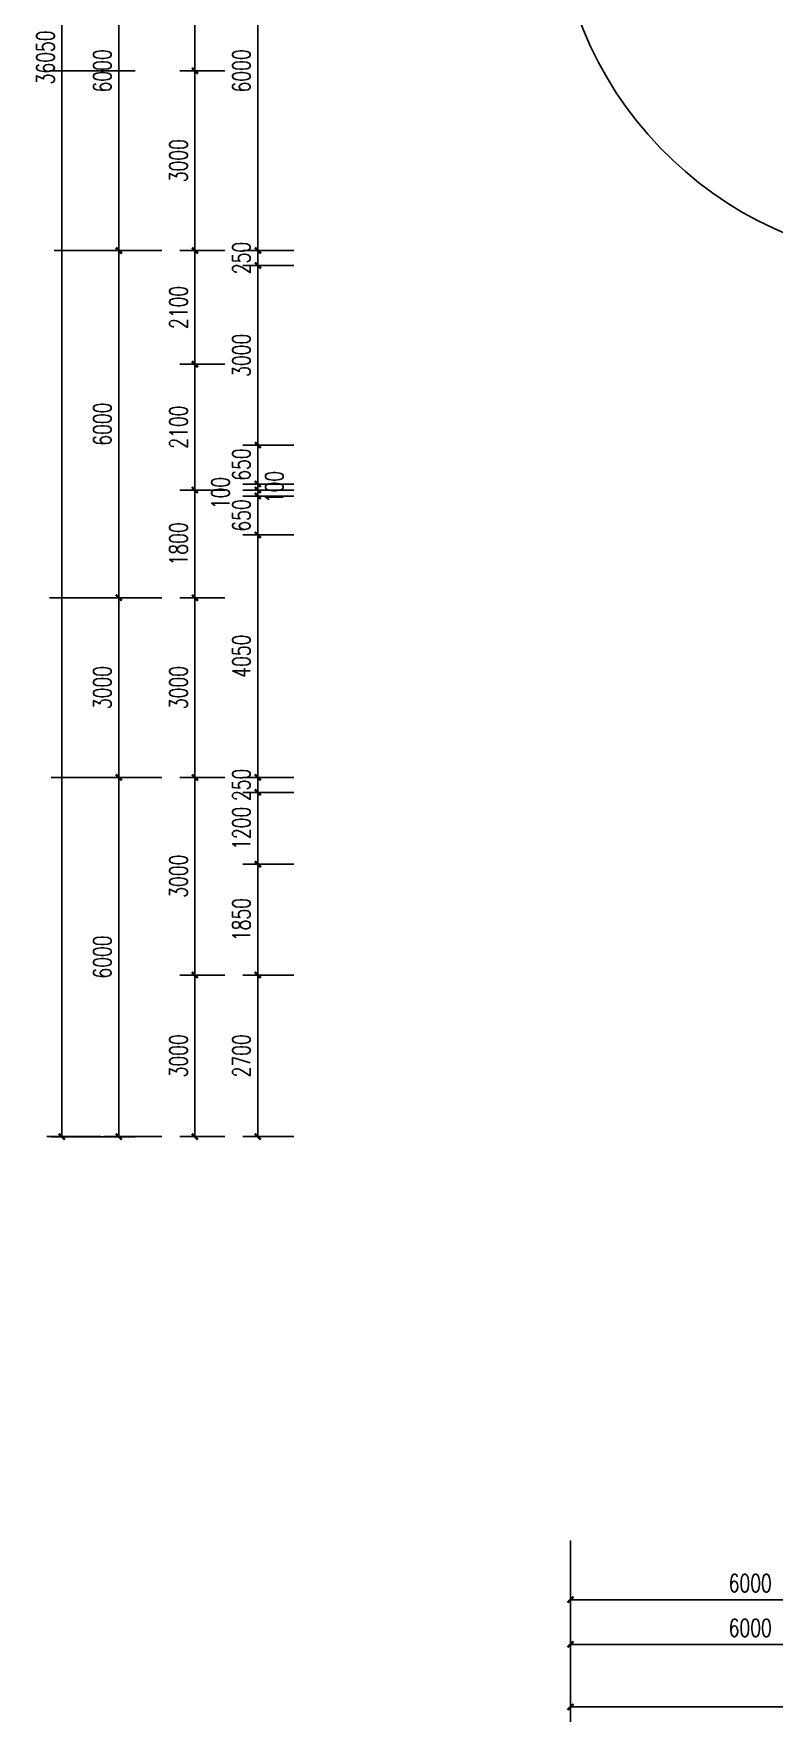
# Model space of a CAD drawing. Header units: millimetres. Extents: x -150677 to 588340, y -254013 to 149700.
# Drawn here: x 143642 to 156002, y -250685 to -222485 of the extents above; entities that cross this region are included whole.
import ezdxf

# ---------------------------------------------------------------- set-up
doc = ezdxf.new("R2010")
doc.units = ezdxf.units.MM
doc.header["$LTSCALE"] = 10
doc.header["$MEASUREMENT"] = 0
doc.layers.add('PUB_DIM', color=3, linetype='Continuous')
doc.styles.add('_TCH_DIM_T3', font='SIMPLEX', dxfattribs={"width": 0.705882, "bigfont": 'GBCBIG'})
doc.dimstyles.new('_TCH_ARCH&&100', dxfattribs={"dimtxt": 297.5, "dimasz": 100, "dimexe": 250, "dimexo": 300, "dimgap": 126.25, "dimtad": 1, "dimdec": 0, "dimzin": 0, "dimdsep": 46, "dimtxsty": '_TCH_DIM_T3', "dimblk": 'ARCHTICK', "dimcen": 0.09, "dimclrt": 7, "dimazin": 2, "dimtfac": 1, "dimtdec": 0, "dimtix": 1, "dimtmove": 2, "dimatfit": 3, "dimfxl": 1, "dimtolj": 1, "dimtzin": 0, "dimarcsym": 0})

# ---------------------------------------------------------------- blocks, each defined once
blk = doc.blocks.new('_ArchTick')
at = {"color": 0, "linetype": 'ByBlock', "const_width": 0.4}
blk.add_lwpolyline([(-0.5, -0.5), (0.5, 0.5)], dxfattribs=at)
blk = doc.blocks.new('*D2086')
at = {"layer": 'Defpoints', "color": 0, "transparency": 16777216}
for p in [(152601, -247348), (158601, -247348), (158601, -248638)]:
    blk.add_point(p, dxfattribs=at)
at = {"layer": 'PUB_DIM', "color": 0, "lineweight": -2, "transparency": 16777216}
for p, q in [((152601, -247648), (152601, -248888)), ((158601, -247648), (158601, -248888)), ((152601, -248638), (158601, -248638))]:
    blk.add_line(p, q, dxfattribs=at)
at = {"layer": 'PUB_DIM', "color": 0, "lineweight": -2, "transparency": 16777216, "xscale": 100, "yscale": 100, "zscale": 100, "rotation": 180}
blk.add_blockref('_ArchTick', (152601, -248638), dxfattribs=at)
at = {"layer": 'PUB_DIM', "color": 0, "lineweight": -2, "transparency": 16777216, "xscale": 100, "yscale": 100, "zscale": 100}
blk.add_blockref('_ArchTick', (158601, -248638), dxfattribs=at)
at = {"layer": 'PUB_DIM', "color": 7, "transparency": 16777216, "insert": (155601, -248363), "char_height": 297.5, "attachment_point": 5, "style": '_TCH_DIM_T3'}
blk.add_mtext('\\A1;6000', dxfattribs=at)
blk = doc.blocks.new('*D2087')
at = {"layer": 'Defpoints', "color": 0, "transparency": 16777216}
for p in [(152601, -248593), (158601, -248593), (158601, -249385)]:
    blk.add_point(p, dxfattribs=at)
at = {"layer": 'PUB_DIM', "color": 0, "lineweight": -2, "transparency": 16777216}
for p, q in [((152601, -248893), (152601, -249635)), ((158601, -248893), (158601, -249635)), ((152601, -249385), (158601, -249385))]:
    blk.add_line(p, q, dxfattribs=at)
at = {"layer": 'PUB_DIM', "color": 0, "lineweight": -2, "transparency": 16777216, "xscale": 100, "yscale": 100, "zscale": 100, "rotation": 180}
blk.add_blockref('_ArchTick', (152601, -249385), dxfattribs=at)
at = {"layer": 'PUB_DIM', "color": 0, "lineweight": -2, "transparency": 16777216, "xscale": 100, "yscale": 100, "zscale": 100}
blk.add_blockref('_ArchTick', (158601, -249385), dxfattribs=at)
at = {"layer": 'PUB_DIM', "color": 7, "transparency": 16777216, "insert": (155601, -249110), "char_height": 297.5, "attachment_point": 5, "style": '_TCH_DIM_T3'}
blk.add_mtext('\\A1;6000', dxfattribs=at)
blk = doc.blocks.new('*D2104')
at = {"layer": 'Defpoints', "color": 0, "transparency": 16777216}
for p in [(152601, -249635), (213761, -249642), (213761, -250435)]:
    blk.add_point(p, dxfattribs=at)
at = {"layer": 'PUB_DIM', "color": 0, "lineweight": -2, "transparency": 16777216}
for p, q in [((152601, -249935), (152601, -250679)), ((213761, -249942), (213761, -250685)), ((152601, -250429), (213761, -250435))]:
    blk.add_line(p, q, dxfattribs=at)
at = {"layer": 'PUB_DIM', "color": 0, "lineweight": -2, "transparency": 16777216, "xscale": 100, "yscale": 100, "zscale": 100}
for p, rotation in [((152601, -250429), 179.9941247959615), ((213761, -250435), 359.9941247959615)]:
    blk.add_blockref('_ArchTick', p, dxfattribs=dict(at, rotation=rotation))
at = {"layer": 'PUB_DIM', "color": 7, "transparency": 16777216, "insert": (183181, -250157), "char_height": 297.5, "attachment_point": 5, "rotation": 359.9941, "style": '_TCH_DIM_T3'}
blk.add_mtext('\\A1;61200', dxfattribs=at)
blk = doc.blocks.new('*D2105')
at = {"layer": 'Defpoints', "color": 0, "transparency": 16777216}
for p in [(147383, -238205), (148281, -238205), (148281, -240905)]:
    blk.add_point(p, dxfattribs=at)
at = {"layer": 'PUB_DIM', "color": 0, "lineweight": -2, "transparency": 16777216}
for p, q in [((147981, -238205), (147133, -238205)), ((147383, -240905), (147383, -238205)), ((147981, -240905), (147133, -240905))]:
    blk.add_line(p, q, dxfattribs=at)
at = {"layer": 'PUB_DIM', "color": 0, "lineweight": -2, "transparency": 16777216, "xscale": 100, "yscale": 100, "zscale": 100}
for p, rotation in [((147383, -238205), 90), ((147383, -240905), 270)]:
    blk.add_blockref('_ArchTick', p, dxfattribs=dict(at, rotation=rotation))
at = {"layer": 'PUB_DIM', "color": 7, "transparency": 16777216, "insert": (147108, -239555), "char_height": 297.5, "attachment_point": 5, "rotation": 90, "style": '_TCH_DIM_T3'}
blk.add_mtext('\\A1;2700', dxfattribs=at)
blk = doc.blocks.new('*D2106')
at = {"layer": 'Defpoints', "color": 0, "transparency": 16777216}
for p in [(147383, -236355), (148281, -236355), (148281, -238205)]:
    blk.add_point(p, dxfattribs=at)
at = {"layer": 'PUB_DIM', "color": 0, "lineweight": -2, "transparency": 16777216}
for p, q in [((147981, -236355), (147133, -236355)), ((147383, -238205), (147383, -236355)), ((147981, -238205), (147133, -238205))]:
    blk.add_line(p, q, dxfattribs=at)
at = {"layer": 'PUB_DIM', "color": 0, "lineweight": -2, "transparency": 16777216, "xscale": 100, "yscale": 100, "zscale": 100}
for p, rotation in [((147383, -236355), 90), ((147383, -238205), 270)]:
    blk.add_blockref('_ArchTick', p, dxfattribs=dict(at, rotation=rotation))
at = {"layer": 'PUB_DIM', "color": 7, "transparency": 16777216, "insert": (147108, -237280), "char_height": 297.5, "attachment_point": 5, "rotation": 90, "style": '_TCH_DIM_T3'}
blk.add_mtext('\\A1;1850', dxfattribs=at)
blk = doc.blocks.new('*D2107')
at = {"layer": 'Defpoints', "color": 0, "transparency": 16777216}
for p in [(147383, -235155), (148281, -235155), (148281, -236355)]:
    blk.add_point(p, dxfattribs=at)
at = {"layer": 'PUB_DIM', "color": 0, "lineweight": -2, "transparency": 16777216}
for p, q in [((147981, -235155), (147133, -235155)), ((147383, -236355), (147383, -235155)), ((147981, -236355), (147133, -236355))]:
    blk.add_line(p, q, dxfattribs=at)
at = {"layer": 'PUB_DIM', "color": 0, "lineweight": -2, "transparency": 16777216, "xscale": 100, "yscale": 100, "zscale": 100}
for p, rotation in [((147383, -235155), 90), ((147383, -236355), 270)]:
    blk.add_blockref('_ArchTick', p, dxfattribs=dict(at, rotation=rotation))
at = {"layer": 'PUB_DIM', "color": 7, "transparency": 16777216, "insert": (147108, -235755), "char_height": 297.5, "attachment_point": 5, "rotation": 90, "style": '_TCH_DIM_T3'}
blk.add_mtext('\\A1;1200', dxfattribs=at)
blk = doc.blocks.new('*D2108')
at = {"layer": 'Defpoints', "color": 0, "transparency": 16777216}
for p in [(147383, -234905), (148281, -234905), (148281, -235155)]:
    blk.add_point(p, dxfattribs=at)
at = {"layer": 'PUB_DIM', "color": 0, "lineweight": -2, "transparency": 16777216}
for p, q in [((147981, -234905), (147133, -234905)), ((147383, -234905), (147383, -234805)), ((147383, -235155), (147383, -234905)), ((147981, -235155), (147133, -235155)), ((147383, -235155), (147383, -235255))]:
    blk.add_line(p, q, dxfattribs=at)
at = {"layer": 'PUB_DIM', "color": 0, "lineweight": -2, "transparency": 16777216, "xscale": 100, "yscale": 100, "zscale": 100}
for p, rotation in [((147383, -234905), 270), ((147383, -235155), 90)]:
    blk.add_blockref('_ArchTick', p, dxfattribs=dict(at, rotation=rotation))
at = {"layer": 'PUB_DIM', "color": 7, "transparency": 16777216, "insert": (147108, -235030), "char_height": 297.5, "attachment_point": 5, "rotation": 90, "style": '_TCH_DIM_T3'}
blk.add_mtext('\\A1;250', dxfattribs=at)
blk = doc.blocks.new('*D2109')
at = {"layer": 'Defpoints', "color": 0, "transparency": 16777216}
for p in [(147383, -230855), (148281, -230855), (148281, -234905)]:
    blk.add_point(p, dxfattribs=at)
at = {"layer": 'PUB_DIM', "color": 0, "lineweight": -2, "transparency": 16777216}
for p, q in [((147981, -230855), (147133, -230855)), ((147383, -234905), (147383, -230855)), ((147981, -234905), (147133, -234905))]:
    blk.add_line(p, q, dxfattribs=at)
at = {"layer": 'PUB_DIM', "color": 0, "lineweight": -2, "transparency": 16777216, "xscale": 100, "yscale": 100, "zscale": 100}
for p, rotation in [((147383, -230855), 90), ((147383, -234905), 270)]:
    blk.add_blockref('_ArchTick', p, dxfattribs=dict(at, rotation=rotation))
at = {"layer": 'PUB_DIM', "color": 7, "transparency": 16777216, "insert": (147108, -232880), "char_height": 297.5, "attachment_point": 5, "rotation": 90, "style": '_TCH_DIM_T3'}
blk.add_mtext('\\A1;4050', dxfattribs=at)
blk = doc.blocks.new('*D2110')
at = {"layer": 'Defpoints', "color": 0, "transparency": 16777216}
for p in [(147383, -230205), (148281, -230205), (148281, -230855)]:
    blk.add_point(p, dxfattribs=at)
at = {"layer": 'PUB_DIM', "color": 0, "lineweight": -2, "transparency": 16777216}
for p, q in [((147383, -230205), (147383, -230105)), ((147981, -230205), (147133, -230205)), ((147383, -230855), (147383, -230205)), ((147981, -230855), (147133, -230855)), ((147383, -230855), (147383, -230955))]:
    blk.add_line(p, q, dxfattribs=at)
at = {"layer": 'PUB_DIM', "color": 0, "lineweight": -2, "transparency": 16777216, "xscale": 100, "yscale": 100, "zscale": 100}
for p, rotation in [((147383, -230205), 270), ((147383, -230855), 90)]:
    blk.add_blockref('_ArchTick', p, dxfattribs=dict(at, rotation=rotation))
at = {"layer": 'PUB_DIM', "color": 7, "transparency": 16777216, "insert": (147108, -230530), "char_height": 297.5, "attachment_point": 5, "rotation": 90, "style": '_TCH_DIM_T3'}
blk.add_mtext('\\A1;650', dxfattribs=at)
blk = doc.blocks.new('*D2111')
at = {"layer": 'Defpoints', "color": 0, "transparency": 16777216}
for p in [(147383, -230105), (148281, -230105), (148281, -230205)]:
    blk.add_point(p, dxfattribs=at)
at = {"layer": 'PUB_DIM', "color": 0, "lineweight": -2, "transparency": 16777216}
for p, q in [((147981, -230105), (147133, -230105)), ((147383, -230105), (147383, -230005)), ((147383, -230205), (147383, -230105)), ((147981, -230205), (147133, -230205)), ((147383, -230205), (147383, -230305))]:
    blk.add_line(p, q, dxfattribs=at)
at = {"layer": 'PUB_DIM', "color": 0, "lineweight": -2, "transparency": 16777216, "xscale": 100, "yscale": 100, "zscale": 100}
for p, rotation in [((147383, -230105), 270), ((147383, -230205), 90)]:
    blk.add_blockref('_ArchTick', p, dxfattribs=dict(at, rotation=rotation))
at = {"layer": 'PUB_DIM', "color": 7, "transparency": 16777216, "insert": (146758, -230155), "char_height": 297.5, "attachment_point": 5, "rotation": 90, "style": '_TCH_DIM_T3'}
blk.add_mtext('\\A1;100', dxfattribs=at)
blk = doc.blocks.new('*D2112')
at = {"layer": 'Defpoints', "color": 0, "transparency": 16777216}
for p in [(147383, -230005), (148281, -230005), (148281, -230105)]:
    blk.add_point(p, dxfattribs=at)
at = {"layer": 'PUB_DIM', "color": 0, "lineweight": -2, "transparency": 16777216}
for p, q in [((147981, -230005), (147133, -230005)), ((147981, -230105), (147133, -230105)), ((147383, -230005), (147383, -229905)), ((147383, -230105), (147383, -230005)), ((147383, -230105), (147383, -230205))]:
    blk.add_line(p, q, dxfattribs=at)
at = {"layer": 'PUB_DIM', "color": 0, "lineweight": -2, "transparency": 16777216, "xscale": 100, "yscale": 100, "zscale": 100}
for p, rotation in [((147383, -230005), 270), ((147383, -230105), 90)]:
    blk.add_blockref('_ArchTick', p, dxfattribs=dict(at, rotation=rotation))
at = {"layer": 'PUB_DIM', "color": 7, "transparency": 16777216, "insert": (147658, -230055), "char_height": 297.5, "attachment_point": 5, "rotation": 90, "style": '_TCH_DIM_T3'}
blk.add_mtext('\\A1;100', dxfattribs=at)
blk = doc.blocks.new('*D2113')
at = {"layer": 'Defpoints', "color": 0, "transparency": 16777216}
for p in [(147383, -229355), (148281, -229355), (148281, -230005)]:
    blk.add_point(p, dxfattribs=at)
at = {"layer": 'PUB_DIM', "color": 0, "lineweight": -2, "transparency": 16777216}
for p, q in [((147383, -229355), (147383, -229255)), ((147981, -229355), (147133, -229355)), ((147383, -230005), (147383, -229355)), ((147981, -230005), (147133, -230005)), ((147383, -230005), (147383, -230105))]:
    blk.add_line(p, q, dxfattribs=at)
at = {"layer": 'PUB_DIM', "color": 0, "lineweight": -2, "transparency": 16777216, "xscale": 100, "yscale": 100, "zscale": 100}
for p, rotation in [((147383, -229355), 270), ((147383, -230005), 90)]:
    blk.add_blockref('_ArchTick', p, dxfattribs=dict(at, rotation=rotation))
at = {"layer": 'PUB_DIM', "color": 7, "transparency": 16777216, "insert": (147108, -229680), "char_height": 297.5, "attachment_point": 5, "rotation": 90, "style": '_TCH_DIM_T3'}
blk.add_mtext('\\A1;650', dxfattribs=at)
blk = doc.blocks.new('*D2114')
at = {"layer": 'Defpoints', "color": 0, "transparency": 16777216}
for p in [(147383, -226355), (148281, -226355), (148281, -229355)]:
    blk.add_point(p, dxfattribs=at)
at = {"layer": 'PUB_DIM', "color": 0, "lineweight": -2, "transparency": 16777216}
for p, q in [((147981, -226355), (147133, -226355)), ((147383, -229355), (147383, -226355)), ((147981, -229355), (147133, -229355))]:
    blk.add_line(p, q, dxfattribs=at)
at = {"layer": 'PUB_DIM', "color": 0, "lineweight": -2, "transparency": 16777216, "xscale": 100, "yscale": 100, "zscale": 100}
for p, rotation in [((147383, -226355), 90), ((147383, -229355), 270)]:
    blk.add_blockref('_ArchTick', p, dxfattribs=dict(at, rotation=rotation))
at = {"layer": 'PUB_DIM', "color": 7, "transparency": 16777216, "insert": (147108, -227855), "char_height": 297.5, "attachment_point": 5, "rotation": 90, "style": '_TCH_DIM_T3'}
blk.add_mtext('\\A1;3000', dxfattribs=at)
blk = doc.blocks.new('*D2115')
at = {"layer": 'Defpoints', "color": 0, "transparency": 16777216}
for p in [(147383, -226105), (148281, -226105), (148281, -226355)]:
    blk.add_point(p, dxfattribs=at)
at = {"layer": 'PUB_DIM', "color": 0, "lineweight": -2, "transparency": 16777216}
for p, q in [((147981, -226105), (147133, -226105)), ((147383, -226105), (147383, -226005)), ((147383, -226355), (147383, -226105)), ((147981, -226355), (147133, -226355)), ((147383, -226355), (147383, -226455))]:
    blk.add_line(p, q, dxfattribs=at)
at = {"layer": 'PUB_DIM', "color": 0, "lineweight": -2, "transparency": 16777216, "xscale": 100, "yscale": 100, "zscale": 100}
for p, rotation in [((147383, -226105), 270), ((147383, -226355), 90)]:
    blk.add_blockref('_ArchTick', p, dxfattribs=dict(at, rotation=rotation))
at = {"layer": 'PUB_DIM', "color": 7, "transparency": 16777216, "insert": (147108, -226230), "char_height": 297.5, "attachment_point": 5, "rotation": 90, "style": '_TCH_DIM_T3'}
blk.add_mtext('\\A1;250', dxfattribs=at)
blk = doc.blocks.new('*D2116')
at = {"layer": 'Defpoints', "color": 0, "transparency": 16777216}
for p in [(147383, -220105), (148281, -220105), (148281, -226105)]:
    blk.add_point(p, dxfattribs=at)
at = {"layer": 'PUB_DIM', "color": 0, "lineweight": -2, "transparency": 16777216}
for p, q in [((147981, -220105), (147133, -220105)), ((147383, -226105), (147383, -220105)), ((147981, -226105), (147133, -226105))]:
    blk.add_line(p, q, dxfattribs=at)
at = {"layer": 'PUB_DIM', "color": 0, "lineweight": -2, "transparency": 16777216, "xscale": 100, "yscale": 100, "zscale": 100}
for p, rotation in [((147383, -220105), 90), ((147383, -226105), 270)]:
    blk.add_blockref('_ArchTick', p, dxfattribs=dict(at, rotation=rotation))
at = {"layer": 'PUB_DIM', "color": 7, "transparency": 16777216, "insert": (147108, -223105), "char_height": 297.5, "attachment_point": 5, "rotation": 90, "style": '_TCH_DIM_T3'}
blk.add_mtext('\\A1;6000', dxfattribs=at)
blk = doc.blocks.new('*D2123')
at = {"layer": 'Defpoints', "color": 0, "transparency": 16777216}
for p in [(146332, -238205), (147133, -238205), (147133, -240905)]:
    blk.add_point(p, dxfattribs=at)
at = {"layer": 'PUB_DIM', "color": 0, "lineweight": -2, "transparency": 16777216}
for p, q in [((146833, -238205), (146082, -238205)), ((146332, -240905), (146332, -238205)), ((146833, -240905), (146082, -240905))]:
    blk.add_line(p, q, dxfattribs=at)
at = {"layer": 'PUB_DIM', "color": 0, "lineweight": -2, "transparency": 16777216, "xscale": 100, "yscale": 100, "zscale": 100}
for p, rotation in [((146332, -238205), 90), ((146332, -240905), 270)]:
    blk.add_blockref('_ArchTick', p, dxfattribs=dict(at, rotation=rotation))
at = {"layer": 'PUB_DIM', "color": 7, "transparency": 16777216, "insert": (146057, -239555), "char_height": 297.5, "attachment_point": 5, "rotation": 90, "style": '_TCH_DIM_T3'}
blk.add_mtext('\\A1;3000', dxfattribs=at)
blk = doc.blocks.new('*D2124')
at = {"layer": 'Defpoints', "color": 0, "transparency": 16777216}
for p in [(146332, -234905), (147133, -234905), (147133, -238205)]:
    blk.add_point(p, dxfattribs=at)
at = {"layer": 'PUB_DIM', "color": 0, "lineweight": -2, "transparency": 16777216}
for p, q in [((146833, -234905), (146082, -234905)), ((146332, -238205), (146332, -234905)), ((146833, -238205), (146082, -238205))]:
    blk.add_line(p, q, dxfattribs=at)
at = {"layer": 'PUB_DIM', "color": 0, "lineweight": -2, "transparency": 16777216, "xscale": 100, "yscale": 100, "zscale": 100}
for p, rotation in [((146332, -234905), 90), ((146332, -238205), 270)]:
    blk.add_blockref('_ArchTick', p, dxfattribs=dict(at, rotation=rotation))
at = {"layer": 'PUB_DIM', "color": 7, "transparency": 16777216, "insert": (146057, -236555), "char_height": 297.5, "attachment_point": 5, "rotation": 90, "style": '_TCH_DIM_T3'}
blk.add_mtext('\\A1;3000', dxfattribs=at)
blk = doc.blocks.new('*D2125')
at = {"layer": 'Defpoints', "color": 0, "transparency": 16777216}
for p in [(146332, -231905), (147133, -231905), (147133, -234905)]:
    blk.add_point(p, dxfattribs=at)
at = {"layer": 'PUB_DIM', "color": 0, "lineweight": -2, "transparency": 16777216}
for p, q in [((146833, -231905), (146082, -231905)), ((146332, -234905), (146332, -231905)), ((146833, -234905), (146082, -234905))]:
    blk.add_line(p, q, dxfattribs=at)
at = {"layer": 'PUB_DIM', "color": 0, "lineweight": -2, "transparency": 16777216, "xscale": 100, "yscale": 100, "zscale": 100}
for p, rotation in [((146332, -231905), 90), ((146332, -234905), 270)]:
    blk.add_blockref('_ArchTick', p, dxfattribs=dict(at, rotation=rotation))
at = {"layer": 'PUB_DIM', "color": 7, "transparency": 16777216, "insert": (146057, -233405), "char_height": 297.5, "attachment_point": 5, "rotation": 90, "style": '_TCH_DIM_T3'}
blk.add_mtext('\\A1;3000', dxfattribs=at)
blk = doc.blocks.new('*D2126')
at = {"layer": 'Defpoints', "color": 0, "transparency": 16777216}
for p in [(146332, -230105), (147133, -230105), (147133, -231905)]:
    blk.add_point(p, dxfattribs=at)
at = {"layer": 'PUB_DIM', "color": 0, "lineweight": -2, "transparency": 16777216}
for p, q in [((146833, -230105), (146082, -230105)), ((146332, -231905), (146332, -230105)), ((146833, -231905), (146082, -231905))]:
    blk.add_line(p, q, dxfattribs=at)
at = {"layer": 'PUB_DIM', "color": 0, "lineweight": -2, "transparency": 16777216, "xscale": 100, "yscale": 100, "zscale": 100}
for p, rotation in [((146332, -230105), 90), ((146332, -231905), 270)]:
    blk.add_blockref('_ArchTick', p, dxfattribs=dict(at, rotation=rotation))
at = {"layer": 'PUB_DIM', "color": 7, "transparency": 16777216, "insert": (146057, -231005), "char_height": 297.5, "attachment_point": 5, "rotation": 90, "style": '_TCH_DIM_T3'}
blk.add_mtext('\\A1;1800', dxfattribs=at)
blk = doc.blocks.new('*D2127')
at = {"layer": 'Defpoints', "color": 0, "transparency": 16777216}
for p in [(146332, -228005), (147133, -228005), (147133, -230105)]:
    blk.add_point(p, dxfattribs=at)
at = {"layer": 'PUB_DIM', "color": 0, "lineweight": -2, "transparency": 16777216}
for p, q in [((146833, -228005), (146082, -228005)), ((146332, -230105), (146332, -228005)), ((146833, -230105), (146082, -230105))]:
    blk.add_line(p, q, dxfattribs=at)
at = {"layer": 'PUB_DIM', "color": 0, "lineweight": -2, "transparency": 16777216, "xscale": 100, "yscale": 100, "zscale": 100}
for p, rotation in [((146332, -228005), 90), ((146332, -230105), 270)]:
    blk.add_blockref('_ArchTick', p, dxfattribs=dict(at, rotation=rotation))
at = {"layer": 'PUB_DIM', "color": 7, "transparency": 16777216, "insert": (146057, -229055), "char_height": 297.5, "attachment_point": 5, "rotation": 90, "style": '_TCH_DIM_T3'}
blk.add_mtext('\\A1;2100', dxfattribs=at)
blk = doc.blocks.new('*D2128')
at = {"layer": 'Defpoints', "color": 0, "transparency": 16777216}
for p in [(146332, -226105), (147133, -226105), (147133, -228005)]:
    blk.add_point(p, dxfattribs=at)
at = {"layer": 'PUB_DIM', "color": 0, "lineweight": -2, "transparency": 16777216}
for p, q in [((146833, -226105), (146082, -226105)), ((146332, -228005), (146332, -226105)), ((146833, -228005), (146082, -228005))]:
    blk.add_line(p, q, dxfattribs=at)
at = {"layer": 'PUB_DIM', "color": 0, "lineweight": -2, "transparency": 16777216, "xscale": 100, "yscale": 100, "zscale": 100}
for p, rotation in [((146332, -226105), 90), ((146332, -228005), 270)]:
    blk.add_blockref('_ArchTick', p, dxfattribs=dict(at, rotation=rotation))
at = {"layer": 'PUB_DIM', "color": 7, "transparency": 16777216, "insert": (146057, -227055), "char_height": 297.5, "attachment_point": 5, "rotation": 90, "style": '_TCH_DIM_T3'}
blk.add_mtext('\\A1;2100', dxfattribs=at)
blk = doc.blocks.new('*D2129')
at = {"layer": 'Defpoints', "color": 0, "transparency": 16777216}
for p in [(146332, -223105), (147133, -223105), (147133, -226105)]:
    blk.add_point(p, dxfattribs=at)
at = {"layer": 'PUB_DIM', "color": 0, "lineweight": -2, "transparency": 16777216}
for p, q in [((146833, -223105), (146082, -223105)), ((146332, -226105), (146332, -223105)), ((146833, -226105), (146082, -226105))]:
    blk.add_line(p, q, dxfattribs=at)
at = {"layer": 'PUB_DIM', "color": 0, "lineweight": -2, "transparency": 16777216, "xscale": 100, "yscale": 100, "zscale": 100}
for p, rotation in [((146332, -223105), 90), ((146332, -226105), 270)]:
    blk.add_blockref('_ArchTick', p, dxfattribs=dict(at, rotation=rotation))
at = {"layer": 'PUB_DIM', "color": 7, "transparency": 16777216, "insert": (146057, -224605), "char_height": 297.5, "attachment_point": 5, "rotation": 90, "style": '_TCH_DIM_T3'}
blk.add_mtext('\\A1;3000', dxfattribs=at)
blk = doc.blocks.new('*D2130')
at = {"layer": 'Defpoints', "color": 0, "transparency": 16777216}
for p in [(146332, -220105), (147133, -220105), (147133, -223105)]:
    blk.add_point(p, dxfattribs=at)
at = {"layer": 'PUB_DIM', "color": 0, "lineweight": -2, "transparency": 16777216}
for p, q in [((146833, -220105), (146082, -220105)), ((146332, -223105), (146332, -220105)), ((146833, -223105), (146082, -223105))]:
    blk.add_line(p, q, dxfattribs=at)
at = {"layer": 'PUB_DIM', "color": 0, "lineweight": -2, "transparency": 16777216, "xscale": 100, "yscale": 100, "zscale": 100}
for p, rotation in [((146332, -220105), 90), ((146332, -223105), 270)]:
    blk.add_blockref('_ArchTick', p, dxfattribs=dict(at, rotation=rotation))
at = {"layer": 'PUB_DIM', "color": 7, "transparency": 16777216, "insert": (146057, -221605), "char_height": 297.5, "attachment_point": 5, "rotation": 90, "style": '_TCH_DIM_T3'}
blk.add_mtext('\\A1;3000', dxfattribs=at)
blk = doc.blocks.new('*D2137')
at = {"layer": 'Defpoints', "color": 0, "transparency": 16777216}
for p in [(145062, -234905), (146082, -234905), (146082, -240905)]:
    blk.add_point(p, dxfattribs=at)
at = {"layer": 'PUB_DIM', "color": 0, "lineweight": -2, "transparency": 16777216}
for p, q in [((145782, -234905), (144812, -234905)), ((145062, -240905), (145062, -234905)), ((145782, -240905), (144812, -240905))]:
    blk.add_line(p, q, dxfattribs=at)
at = {"layer": 'PUB_DIM', "color": 0, "lineweight": -2, "transparency": 16777216, "xscale": 100, "yscale": 100, "zscale": 100}
for p, rotation in [((145062, -234905), 90), ((145062, -240905), 270)]:
    blk.add_blockref('_ArchTick', p, dxfattribs=dict(at, rotation=rotation))
at = {"layer": 'PUB_DIM', "color": 7, "transparency": 16777216, "insert": (144787, -237905), "char_height": 297.5, "attachment_point": 5, "rotation": 90, "style": '_TCH_DIM_T3'}
blk.add_mtext('\\A1;6000', dxfattribs=at)
blk = doc.blocks.new('*D2138')
at = {"layer": 'Defpoints', "color": 0, "transparency": 16777216}
for p in [(145062, -231905), (146082, -231905), (146082, -234905)]:
    blk.add_point(p, dxfattribs=at)
at = {"layer": 'PUB_DIM', "color": 0, "lineweight": -2, "transparency": 16777216}
for p, q in [((145782, -231905), (144812, -231905)), ((145062, -234905), (145062, -231905)), ((145782, -234905), (144812, -234905))]:
    blk.add_line(p, q, dxfattribs=at)
at = {"layer": 'PUB_DIM', "color": 0, "lineweight": -2, "transparency": 16777216, "xscale": 100, "yscale": 100, "zscale": 100}
for p, rotation in [((145062, -231905), 90), ((145062, -234905), 270)]:
    blk.add_blockref('_ArchTick', p, dxfattribs=dict(at, rotation=rotation))
at = {"layer": 'PUB_DIM', "color": 7, "transparency": 16777216, "insert": (144787, -233405), "char_height": 297.5, "attachment_point": 5, "rotation": 90, "style": '_TCH_DIM_T3'}
blk.add_mtext('\\A1;3000', dxfattribs=at)
blk = doc.blocks.new('*D2139')
at = {"layer": 'Defpoints', "color": 0, "transparency": 16777216}
for p in [(145062, -226105), (146082, -226105), (146082, -231905)]:
    blk.add_point(p, dxfattribs=at)
at = {"layer": 'PUB_DIM', "color": 0, "lineweight": -2, "transparency": 16777216}
for p, q in [((145782, -226105), (144812, -226105)), ((145062, -231905), (145062, -226105)), ((145782, -231905), (144812, -231905))]:
    blk.add_line(p, q, dxfattribs=at)
at = {"layer": 'PUB_DIM', "color": 0, "lineweight": -2, "transparency": 16777216, "xscale": 100, "yscale": 100, "zscale": 100}
for p, rotation in [((145062, -226105), 90), ((145062, -231905), 270)]:
    blk.add_blockref('_ArchTick', p, dxfattribs=dict(at, rotation=rotation))
at = {"layer": 'PUB_DIM', "color": 7, "transparency": 16777216, "insert": (144787, -229005), "char_height": 297.5, "attachment_point": 5, "rotation": 90, "style": '_TCH_DIM_T3'}
blk.add_mtext('\\A1;6000', dxfattribs=at)
blk = doc.blocks.new('*D2140')
at = {"layer": 'Defpoints', "color": 0, "transparency": 16777216}
for p in [(145062, -220105), (146082, -220105), (146082, -226105)]:
    blk.add_point(p, dxfattribs=at)
at = {"layer": 'PUB_DIM', "color": 0, "lineweight": -2, "transparency": 16777216}
for p, q in [((145782, -220105), (144812, -220105)), ((145062, -226105), (145062, -220105)), ((145782, -226105), (144812, -226105))]:
    blk.add_line(p, q, dxfattribs=at)
at = {"layer": 'PUB_DIM', "color": 0, "lineweight": -2, "transparency": 16777216, "xscale": 100, "yscale": 100, "zscale": 100}
for p, rotation in [((145062, -220105), 90), ((145062, -226105), 270)]:
    blk.add_blockref('_ArchTick', p, dxfattribs=dict(at, rotation=rotation))
at = {"layer": 'PUB_DIM', "color": 7, "transparency": 16777216, "insert": (144787, -223105), "char_height": 297.5, "attachment_point": 5, "rotation": 90, "style": '_TCH_DIM_T3'}
blk.add_mtext('\\A1;6000', dxfattribs=at)
blk = doc.blocks.new('*D2167')
at = {"layer": 'Defpoints', "color": 0, "transparency": 16777216}
for p in [(144112, -204855), (145059, -204855), (145059, -240905)]:
    blk.add_point(p, dxfattribs=at)
at = {"layer": 'PUB_DIM', "color": 0, "lineweight": -2, "transparency": 16777216}
for p, q in [((144759, -204855), (143862, -204855)), ((144112, -240905), (144112, -204855)), ((144759, -240905), (143862, -240905))]:
    blk.add_line(p, q, dxfattribs=at)
at = {"layer": 'PUB_DIM', "color": 0, "lineweight": -2, "transparency": 16777216, "xscale": 100, "yscale": 100, "zscale": 100}
for p, rotation in [((144112, -204855), 90), ((144112, -240905), 270)]:
    blk.add_blockref('_ArchTick', p, dxfattribs=dict(at, rotation=rotation))
at = {"layer": 'PUB_DIM', "color": 7, "transparency": 16777216, "insert": (143837, -222880), "char_height": 297.5, "attachment_point": 5, "rotation": 90, "style": '_TCH_DIM_T3'}
blk.add_mtext('\\A1;36050', dxfattribs=at)

msp = doc.modelspace()

# ---------------------------------------------------------------- linework, layer by layer
msp.add_arc((158600.7, -220055.2), 6250, 92.29244, 267.70756)
at = {"layer": 'PUB_DIM'}
for p, q in [((145331.9, -223105.2), (143901.9, -223105.2)), ((145331.9, -226105.2), (143980, -226105.2)), ((145331.9, -231905.2), (143901.9, -231905.2)), ((145331.9, -234905.2), (143931.9, -234905.2)), ((145331.9, -240905.2), (143931.9, -240905.2)), ((152600.7, -248638.5), (152600.7, -250638.5))]:
    msp.add_line(p, q, dxfattribs=at)

# ---------------------------------------------------------------- dimensions: what is measured, and where the dimension line sits
for p1, p2, distance, picture, middle in [((145058.7, -240905.2), (145058.7, -204855.2), 946.3, '*D2167', (143837.4, -222880.2)), ((146082, -226105.2), (146082, -220105.2), 1019.6, '*D2140', (144787.4, -223105.2)), ((147132.9, -223105.2), (147132.9, -220105.2), 800.9, '*D2130', (146057, -221605.2)), ((148281.2, -226105.2), (148281.2, -220105.2), 898.3, '*D2116', (147107.9, -223105.2)), ((147132.9, -226105.2), (147132.9, -223105.2), 800.9, '*D2129', (146057, -224605.2)), ((148281.2, -226355.2), (148281.2, -226105.2), 898.3, '*D2115', (147107.9, -226230.2)), ((148281.2, -229355.2), (148281.2, -226355.2), 898.3, '*D2114', (147107.9, -227855.2)), ((147132.9, -230105.2), (147132.9, -228005.2), 800.9, '*D2127', (146057, -229055.2)), ((148281.2, -230005.2), (148281.2, -229355.2), 898.3, '*D2113', (147107.9, -229680.2)), ((147132.9, -231905.2), (147132.9, -230105.2), 800.9, '*D2126', (146057, -231005.2)), ((148281.2, -230855.2), (148281.2, -230205.2), 898.3, '*D2110', (147107.9, -230530.2)), ((148281.2, -234905.2), (148281.2, -230855.2), 898.3, '*D2109', (147107.9, -232880.2)), ((146082, -234905.2), (146082, -231905.2), 1019.6, '*D2138', (144787.4, -233405.2)), ((147132.9, -234905.2), (147132.9, -231905.2), 800.9, '*D2125', (146057, -233405.2)), ((146082, -240905.2), (146082, -234905.2), 1019.6, '*D2137', (144787.4, -237905.2)), ((148281.2, -235155.2), (148281.2, -234905.2), 898.3, '*D2108', (147107.9, -235030.2)), ((148281.2, -236355.2), (148281.2, -235155.2), 898.3, '*D2107', (147107.9, -235755.2)), ((148281.2, -238205.2), (148281.2, -236355.2), 898.3, '*D2106', (147107.9, -237280.2)), ((148281.2, -240905.2), (148281.2, -238205.2), 898.3, '*D2105', (147107.9, -239555.2)), ((152600.7, -247347.7), (158600.7, -247347.7), -1290.2, '*D2086', (155600.7, -248362.9)), ((152600.7, -248592.9), (158600.7, -248592.9), -792.5, '*D2087', (155600.7, -249110.3))]:
    dim = msp.add_aligned_dim(p1=p1, p2=p2, distance=distance, dimstyle='_TCH_ARCH&&100', dxfattribs=at)
    dim.commit()
    dim.dimension.update_dxf_attribs({"geometry": picture, "text_midpoint": middle})
for p1, p2, distance, text, picture, middle in [((146082, -231905.2), (146082, -226105.2), 1019.6, '6000', '*D2139', (144787.4, -229005.2)), ((147132.9, -228005.2), (147132.9, -226105.2), 800.9, '2100', '*D2128', (146057, -227055.2)), ((147132.9, -238205.2), (147132.9, -234905.2), 800.9, '3000', '*D2124', (146057, -236555.2)), ((147132.9, -240905.2), (147132.9, -238205.2), 800.9, '3000', '*D2123', (146057, -239555.2)), ((152600.7, -249635.3), (213760.7, -249641.6), -793.4, '61200', '*D2104', (183180.6, -250156.9))]:
    dim = msp.add_aligned_dim(p1=p1, p2=p2, distance=distance, text=text, dimstyle='_TCH_ARCH&&100', dxfattribs=at)
    dim.commit()
    dim.dimension.update_dxf_attribs({"geometry": picture, "text_midpoint": middle})
for base, p1, p2, picture, middle in [((147382.9, -230105.2), (148281.2, -230205.2), (148281.2, -230105.2), '*D2111', (146757.9, -230155.2)), ((147382.9, -230005.2), (148281.2, -230105.2), (148281.2, -230005.2), '*D2112', (147657.9, -230055.2))]:
    dim = msp.add_linear_dim(base=base, p1=p1, p2=p2, angle=90, dimstyle='_TCH_ARCH&&100', dxfattribs=at)
    dim.commit()
    dim.dimension.update_dxf_attribs({"geometry": picture, "text_midpoint": middle, "dimtype": 161})

doc.saveas('drawing.dxf')
